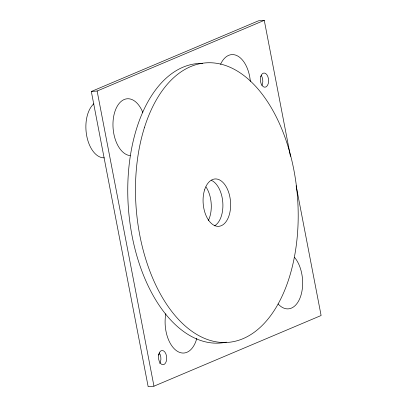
<?xml version="1.0" encoding="UTF-8"?>
<svg xmlns="http://www.w3.org/2000/svg" width="407" height="407" viewBox="0 0 407 407"><rect width="100%" height="100%" fill="white"/><g stroke="black" fill="none" stroke-linecap="round" stroke-linejoin="round"><path stroke-width="0.61" d="M296.113 185.714L321.108 315.511L153.963 386.182L148.158 386.65L91.321 91.489L258.465 20.818L264.27 20.35L290.466 156.385M91.321 91.489L97.125 91.02L264.27 20.35M97.125 91.02L153.963 386.182M104.284 157.84A28.515 16.443 85.4 0 1 86.752 136.019A28.515 16.443 85.4 0 1 93.875 103.77M159.412 354.655A28.515 16.443 85.4 0 1 158.455 354.95M226.363 342.145A140.201 80.851 85.4 0 1 128.607 210.709A140.201 80.851 85.4 0 1 202.737 63.385M206.008 186.966A23.764 13.706 85.4 0 1 208.369 220.482M159.325 352.9A7.128 4.111 85.4 0 1 159.763 363.456M261.228 75.407A7.128 4.111 85.4 0 1 261.935 85.465M294.464 257.305A28.515 16.443 85.4 0 1 300.498 296.734A28.515 16.443 85.4 0 1 278.103 303.948M130.209 155.616A28.515 16.443 85.4 0 1 114.576 112.607A28.515 16.443 85.4 0 1 142.816 112.464M220.548 64.337A28.515 16.443 85.4 0 1 237.871 56.115A28.515 16.443 85.4 0 1 250.346 81.425M196.825 338.314A28.515 16.443 85.4 0 1 175.916 350.269A28.515 16.443 85.4 0 1 165.822 313.792M211.477 180.382A23.764 13.706 85.4 0 1 222.822 202.772A23.764 13.706 85.4 0 1 214.479 225.87M144.475 127.457A140.201 80.851 85.4 0 0 220.848 342.399A140.201 80.851 85.4 0 0 285.251 138.054A140.201 80.851 85.4 0 0 144.475 127.457M204.589 189.896A23.764 13.706 85.4 0 0 217.536 226.328A23.764 13.706 85.4 0 0 228.449 191.692A23.764 13.706 85.4 0 0 204.589 189.896M158.786 354.171A7.128 4.111 85.4 0 0 163.054 364.713A7.128 4.111 85.4 0 0 165.908 353.917A7.128 4.111 85.4 0 0 158.786 354.171M260.689 76.684A7.128 4.111 85.4 0 0 264.952 87.22A7.128 4.111 85.4 0 0 267.806 76.424A7.128 4.111 85.4 0 0 260.689 76.684"/></g></svg>
